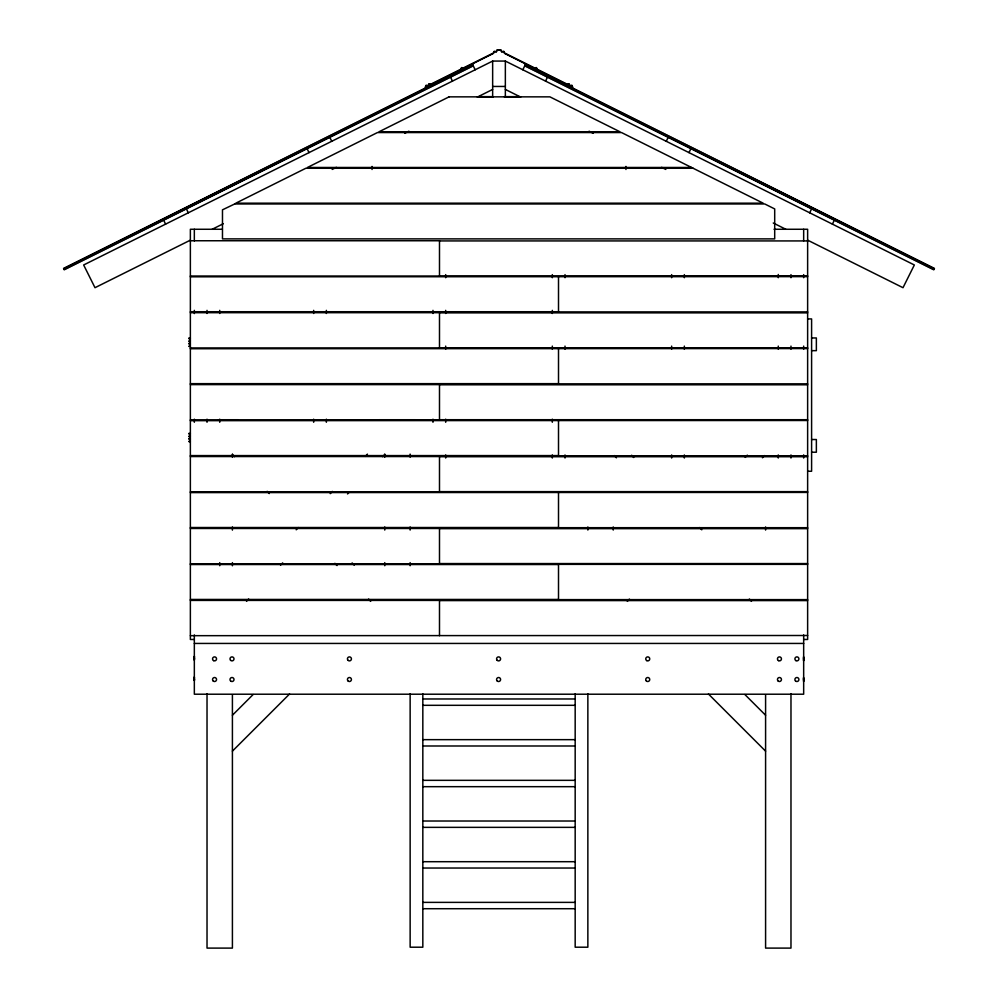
<?xml version="1.0" encoding="UTF-8"?>
<svg xmlns="http://www.w3.org/2000/svg" width="998" height="998" viewBox="0 0 998 998"><rect width="100%" height="100%" fill="white"/><g stroke="black" fill="none" stroke-linecap="round" stroke-linejoin="round"><path stroke-width="1.5" d="M194.385 680.449L194.423 678.715M194.423 658.605L194.286 660.09L194.423 658.094M803.727 658.742L803.59 656.809L803.615 660.738M803.552 677.954L803.615 681.372M803.59 658.231L803.627 660.676M803.727 679.376L803.627 681.297M194.211 657.57L194.385 656.36M194.336 680.137L194.423 679.239M194.298 656.672L194.423 657.57M194.398 677.305L194.273 679.239M194.248 676.981L194.423 678.203M194.41 679.713L194.323 680.449M803.59 677.442L803.59 679.888M522.815 69.773L525.435 64.496L934.427 268.412L933.754 269.784L524.761 65.868M545.532 81.1L547.653 76.846M666.24 141.279L668.361 137.025M688.957 152.607L691.09 148.353M809.677 212.799L811.798 208.532M832.394 224.126L834.515 219.859M296.206 529.801L298.34 527.543M330.226 493.648L332.359 491.39M365.318 456.373L367.439 454.115M246.531 601.283L248.652 599.025M280.55 565.13L282.683 562.872M347.541 493.96L349.662 491.702M382.621 456.685L384.754 454.427M745.207 457.383L747.315 455.138M627.318 601.345L629.414 599.099M762.435 457.783L764.53 455.55M232.409 715.242L253.08 694.571M232.409 751.145L289.57 693.997M63.722 268.712L472.715 64.808M64.072 269.423L473.064 65.506M473.239 65.868L64.246 269.784L63.573 268.412L472.565 64.496L475.185 69.773M807.631 240.156L903.003 287.698L914.343 264.981L505.35 61.065L492.65 61.065L83.657 264.981L94.997 287.698L190.369 240.156M212.187 229.266L223.352 223.702M332.184 169.435L336.376 167.352M404.751 133.258L408.931 131.175M477.306 97.093L492.65 89.433M492.65 86.452L505.35 86.452M479.215 96.644L493.199 96.644M504.09 96.644L519.634 96.644M691.539 167.477L307.434 167.477L377.444 132.559L621.517 132.559L763.158 203.18L235.815 203.18L305.837 168.263L693.136 168.263M222.379 229.266L190.369 229.266L190.369 639.469L194.336 639.469M774.061 229.266L807.631 229.266L807.631 639.469L803.664 639.469M190.369 240.755L439.494 240.755L439.494 276.022L190.369 276.022M439.494 240.93L807.631 240.93M439.494 275.847L807.631 275.847M190.369 276.808L807.631 276.633M190.369 311.725L558.506 311.725M807.631 311.9L558.506 311.9L558.506 276.633M190.369 312.686L439.494 312.686L439.494 347.953L190.369 347.953M439.494 312.861L807.631 312.861M807.631 318.923L811.599 318.923L811.599 471.256L807.631 471.256M811.599 337.96L816.364 337.96L816.364 350.66L811.599 350.66M188.772 338.247L190.369 338.247M188.772 338.447L190.369 338.447M189.57 340.43L190.369 340.43M188.772 341.216L190.369 341.216M188.772 343.599L190.369 343.599M189.57 344.397L190.369 344.397M188.772 346.381L190.369 346.381M439.494 347.778L807.631 347.778M190.369 348.739L807.631 348.564M190.369 383.656L558.506 383.656M807.631 383.831L558.506 383.831L558.506 348.564M190.369 384.617L439.494 384.617L439.494 419.884L190.369 419.884M439.494 384.791L807.631 384.791M218.362 419.734L238.073 419.734M379.028 419.734L415.393 419.734M439.494 419.709L807.631 419.709M190.369 420.669L807.631 420.495M188.772 433.456L190.369 433.456M188.772 433.656L190.369 433.656M189.57 435.639L190.369 435.639M188.772 436.438L190.369 436.438M188.772 438.808L190.369 438.808M189.57 439.607L190.369 439.607M811.599 439.519L816.364 439.519L816.364 452.219L811.599 452.219M188.772 441.59L190.369 441.59M190.369 455.587L558.506 455.587M807.631 455.762L558.506 455.762L558.506 420.495M190.369 456.548L439.494 456.548L439.494 491.814L190.369 491.814M439.494 456.722L807.631 456.722M439.494 491.64L807.631 491.64M190.369 492.6L807.631 492.426M190.369 527.518L558.506 527.518M807.631 527.692L558.506 527.692L558.506 492.426M190.369 528.478L439.494 528.478L439.494 563.745L190.369 563.745M439.494 528.653L807.631 528.653M439.494 563.571L807.631 563.571M807.631 564.357L558.506 564.357L558.506 599.623L807.631 599.623M190.369 564.531L558.506 564.531M190.369 599.449L558.506 599.449M190.369 600.409L439.494 600.409L439.494 635.676M439.494 600.584L807.631 600.584M190.369 635.676L807.631 635.501M194.336 643.436L803.664 643.436M422.828 698.974L575.172 698.974M422.828 705.312L575.172 705.312M422.828 739.655L575.172 739.655M422.828 745.993L575.172 745.993M422.828 780.336L575.172 780.336M422.828 786.674L575.172 786.674M422.828 821.017L575.172 821.017M422.828 827.354L575.172 827.354M422.828 861.698L575.172 861.698M422.828 868.035L575.172 868.035M422.828 902.379L575.172 902.379M422.828 908.716L575.172 908.716M189.358 343.686L189.919 343.686M189.358 438.895L189.919 438.908M525.285 64.808L934.278 268.712M524.936 65.506L933.928 269.423M505.35 89.433L520.694 97.093M589.07 131.175L593.249 133.258M661.624 167.352L665.816 169.435M773.25 223.003L785.813 229.266M744.92 694.571L765.591 715.242M708.43 693.997L765.591 751.157M631.622 455.238L633.742 457.508M699.66 527.543L701.794 529.801M614.319 455.55L616.44 457.82M749.348 599.025L751.469 601.283M352.119 562.909L354.228 565.155M232.409 454.427L234.518 456.66M267.152 491.328L269.26 493.573M334.891 563.309L337 565.554M368.586 599.099L370.682 601.345M450.348 76.846L452.468 81.1M329.639 137.025L331.76 141.279M306.91 148.353L309.043 152.607M186.202 208.532L188.323 212.799M163.485 219.859L165.606 224.126M194.323 656.36L194.41 657.083M194.273 658.605L194.348 657.57L194.311 659.815M803.664 229.266L803.664 240.905M803.664 274.612L803.664 277.718M803.664 346.106L803.664 349.275M803.664 454.876L803.664 458.032M803.664 634.915L803.664 694.209L194.336 694.209L194.336 634.915M790.977 274.612L790.977 277.718M790.977 346.106L790.977 349.225M790.977 454.926L790.977 458.032M790.977 693.847L790.977 948.1L765.591 948.1L765.591 694.72M778.278 274.475L778.278 277.718M778.278 346.106L778.278 349.225M778.278 454.926L778.278 458.032M765.591 526.956L765.591 530.063M684.341 274.612L684.341 277.718M684.341 346.106L684.341 349.225M684.341 454.926L684.341 458.032M671.642 274.612L671.642 277.718M671.642 346.106L671.642 349.225M671.642 454.926L671.642 458.032M625.946 166.429L625.946 169.485M613.246 526.956L613.246 530.063M587.859 526.956L587.859 530.063M587.859 693.822L587.859 947.202L575.172 947.202L575.172 693.822M565.018 274.612L565.018 277.718M565.018 346.106L565.018 349.225M565.018 454.926L565.018 458.032M552.318 274.612L552.318 277.718M552.318 310.353L552.318 313.472M552.318 346.106L552.318 349.225M552.318 419.172L552.318 422.279M552.318 454.926L552.318 458.032M505.35 61.065L505.35 97.317M492.65 61.065L492.65 97.317M445.682 274.612L445.682 277.718M445.682 310.353L445.682 313.472M445.682 346.106L445.682 349.225M445.682 419.172L445.682 422.279M445.682 454.926L445.682 458.032M432.982 310.353L432.982 313.472M432.982 419.172L432.982 422.279M422.828 693.822L422.828 947.202L410.141 947.202L410.141 693.822M410.141 454.09L410.141 457.184M410.141 526.956L410.141 530.063M410.141 562.623L410.141 565.729M384.754 454.09L384.754 457.184M384.754 526.956L384.754 530.063M384.754 562.623L384.754 565.729M372.054 166.429L372.054 169.485M326.358 310.353L326.358 313.472M326.358 419.172L326.358 422.279M313.659 310.353L313.659 313.472M313.659 419.172L313.659 422.279M232.409 454.09L232.409 457.246M232.409 526.956L232.409 530.125M232.409 562.623L232.409 565.779M232.409 694.72L232.409 948.1L207.023 948.1L207.023 693.847M219.722 310.353L219.722 313.472M219.722 419.172L219.722 422.279M219.722 562.635L219.722 565.716M207.023 310.353L207.023 313.472M207.023 419.172L207.023 422.279M194.336 229.266L194.336 240.905M194.336 310.353L194.336 313.572M194.336 419.172L194.336 422.279M189.57 338.447L189.57 346.381M189.57 433.656L189.57 441.59M499 50.199L500.771 50.199L501.657 51.971L503.616 51.622L504.501 53.393L534.329 68.263L536.275 67.901L537.161 69.673L566.989 84.543L568.935 84.181L569.833 85.965L571.779 85.603L572.665 87.375L571.929 85.304L570.008 85.603L569.085 83.882L567.163 84.194L537.348 69.324L536.425 67.602L534.504 67.901L504.676 53.031L503.765 51.322L501.844 51.622L500.921 49.9L497.079 49.9L496.156 51.622L494.235 51.322L493.324 53.031L463.496 67.901L461.575 67.602L460.652 69.324L430.837 84.194L428.915 83.882L427.992 85.603L426.071 85.304L425.335 87.375L426.221 85.603L428.167 85.965L429.065 84.181L431.011 84.543L460.839 69.673L461.725 67.901L463.671 68.263L493.499 53.393L494.384 51.622L496.343 51.971L497.229 50.199L499 50.199M449.063 96.856L379.04 131.773L619.933 131.773L549.91 96.856L449.063 96.856M234.705 203.966L222.479 209.829L222.479 238.884L774.697 238.884L774.697 208.931L764.742 203.966L234.705 203.966M348.015 660.302A1.996 1.996 0 0 0 351.358 659.404A1.996 1.996 0 0 0 348.901 656.958A1.996 1.996 0 0 0 348.015 660.302M348.015 680.923A1.996 1.996 0 0 0 351.358 680.037A1.996 1.996 0 0 0 348.901 677.58A1.996 1.996 0 0 0 348.015 680.923M497.166 660.302A1.996 1.996 0 0 0 500.522 659.404A1.996 1.996 0 0 0 498.064 656.958A1.996 1.996 0 0 0 497.166 660.302M497.166 680.923A1.996 1.996 0 0 0 500.522 680.037A1.996 1.996 0 0 0 498.064 677.58A1.996 1.996 0 0 0 497.166 680.923M646.741 660.614A1.996 1.996 0 0 0 649.748 658.88A1.996 1.996 0 0 0 646.741 657.158A1.996 1.996 0 0 0 646.741 660.614M646.33 680.923A1.996 1.996 0 0 0 649.673 680.037A1.996 1.996 0 0 0 647.228 677.58A1.996 1.996 0 0 0 646.33 680.923M230.588 660.302A1.996 1.996 0 0 0 233.931 659.404A1.996 1.996 0 0 0 231.486 656.958A1.996 1.996 0 0 0 230.588 660.302M230.588 680.923A1.996 1.996 0 0 0 233.931 680.037A1.996 1.996 0 0 0 231.486 677.58A1.996 1.996 0 0 0 230.588 680.923M213.547 660.614A1.996 1.996 0 0 0 216.541 658.88A1.996 1.996 0 0 0 213.547 657.158A1.996 1.996 0 0 0 213.547 660.614M213.135 680.923A1.996 1.996 0 0 0 216.479 680.037A1.996 1.996 0 0 0 214.021 677.58A1.996 1.996 0 0 0 213.135 680.923M778.452 660.614A1.996 1.996 0 0 0 781.446 658.88A1.996 1.996 0 0 0 778.452 657.158A1.996 1.996 0 0 0 778.452 660.614M778.041 680.923A1.996 1.996 0 0 0 781.384 680.037A1.996 1.996 0 0 0 778.939 677.58A1.996 1.996 0 0 0 778.041 680.923M795.905 660.614A1.996 1.996 0 0 0 798.911 658.88A1.996 1.996 0 0 0 795.905 657.158A1.996 1.996 0 0 0 795.905 660.614M795.493 680.923A1.996 1.996 0 0 0 798.837 680.037A1.996 1.996 0 0 0 796.392 677.58A1.996 1.996 0 0 0 795.493 680.923"/></g></svg>
